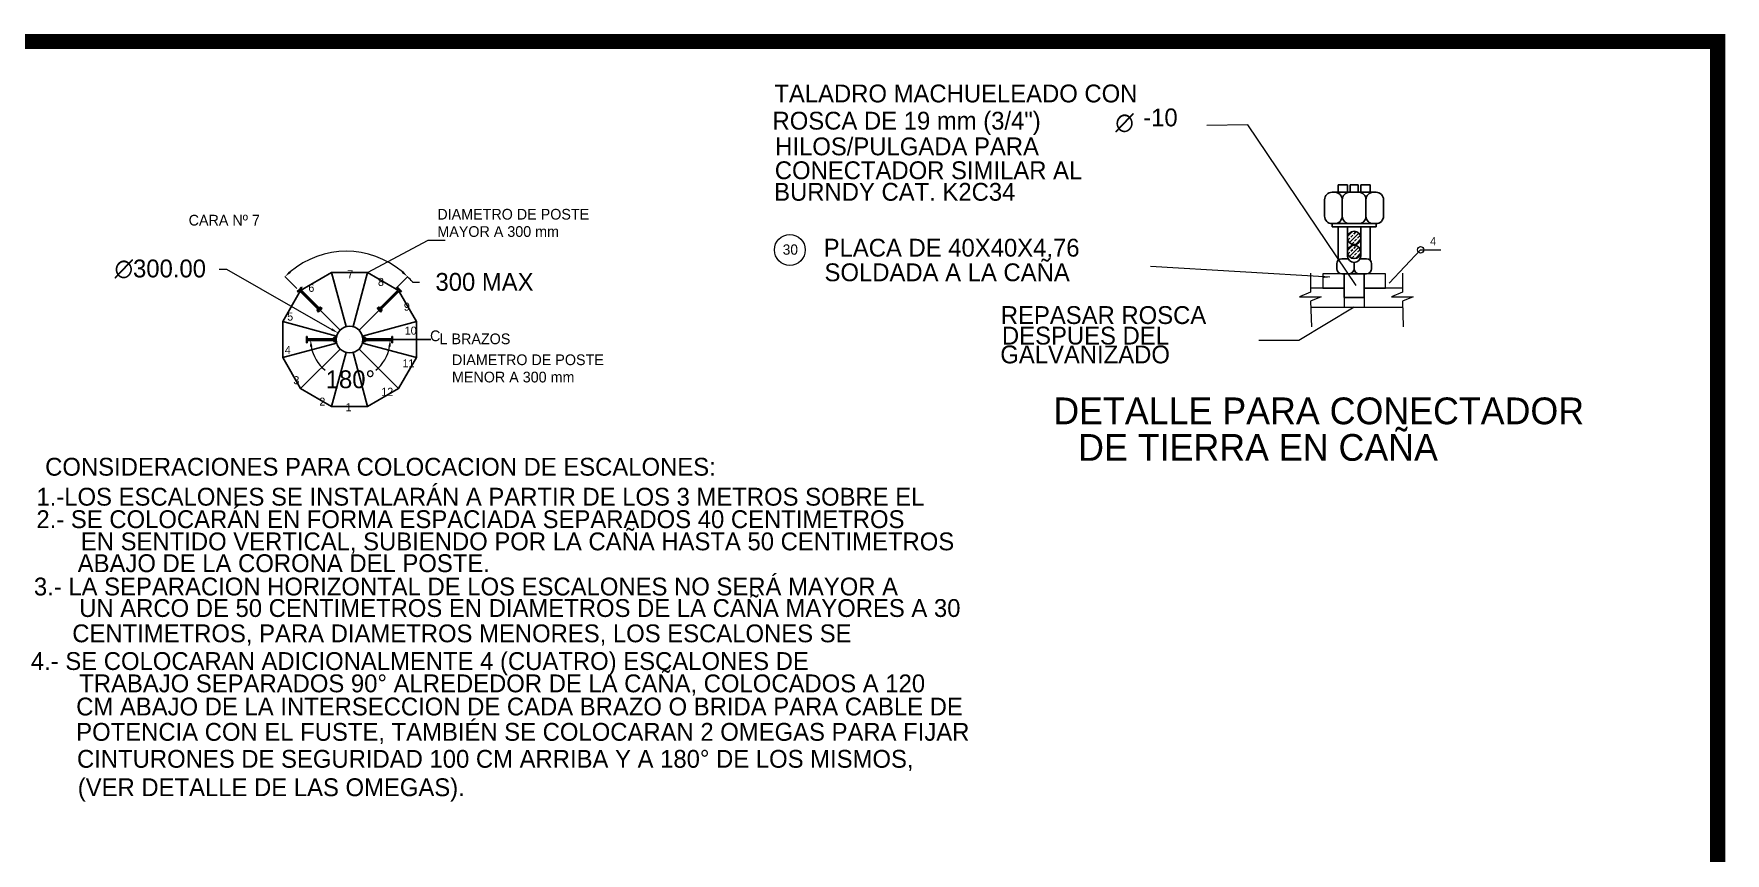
# Model space of a CAD drawing. Header units: centimetres. Extents: x 14 to 66415, y 14 to 43040.
# Drawn here: x 47449 to 66415, y 33854 to 43040 of the extents above; entities that cross this region are included whole.
import ezdxf
from ezdxf.enums import TextEntityAlignment as Align

# ---------------------------------------------------------------- set-up
doc = ezdxf.new("R2010")
doc.units = ezdxf.units.CM
doc.header["$LTSCALE"] = 10
doc.header["$MEASUREMENT"] = 0
doc.layers.get('0').update_dxf_attribs({"linetype": 'CONTINUOUS'})
doc.layers.get('DEFPOINTS').update_dxf_attribs({"color": 2, "linetype": 'CONTINUOUS'})
for name, color, linetype in [('ACERO1', 144, 'CONTINUOUS'), ('DIMENCIONES', 252, 'CONTINUOUS'), ('MARCO', 7, 'CONTINUOUS'), ('TEXT', 7, 'CONTINUOUS'), ('TEXTOS', 7, 'CONTINUOUS')]:
    doc.layers.add(name, color=color, linetype=linetype)
doc.styles.get("Standard").update_dxf_attribs({"font": ''})
doc.styles.add('Zurich', font='')
doc.styles.get('Standard').set_extended_font_data('Zurich Ex BT')
doc.styles.get('Zurich').set_extended_font_data('Zurich Ex BT')
doc.dimstyles.get("Standard").update_dxf_attribs({"dimtxt": 200, "dimasz": 80, "dimexe": 3, "dimexo": 10, "dimgap": 0.09, "dimtad": 0, "dimtih": 1, "dimtoh": 1, "dimzin": 0, "dimdsep": 46, "dimtxsty": 'Standard', "dimcen": 0.09, "dimclrd": 256, "dimclre": 256, "dimclrt": 256, "dimadec": 0, "dimazin": 0, "dimtfac": 1, "dimtofl": 0, "dimtmove": 0, "dimatfit": 3, "dimfxl": 0, "dimtolj": 1, "dimtzin": 0, "dimlwd": 0, "dimlwe": 0, "dimarcsym": 0})

# ---------------------------------------------------------------- blocks, each defined once
blk = doc.blocks.new('*D189')
at = {"layer": 'DEFPOINTS', "color": 0}
for p in [(50508, 39613), (50840, 39613), (51465, 39613), (51465, 39613), (50642, 39270)]:
    blk.add_point(p, dxfattribs=at)
blk = doc.blocks.new('*D190')
at = {"layer": 'ACERO1', "lineweight": 0}
blk.add_line((51335, 39613), (51449, 39613), dxfattribs=at)
for start, end in [(190.2689, 230.5585), (309.4415, 349.7311)]:
    blk.add_arc((50999, 39613), 447, start, end, dxfattribs=at)
at = {"layer": 'ACERO1'}
for points in [[(50546, 39532), (50573, 39534), (50552, 39613)], [(51426, 39534), (51452, 39532), (51446, 39613)]]:
    blk.add_solid(points, dxfattribs=at)
at = {"layer": 'DEFPOINTS', "color": 0}
for p in [(50207, 39613), (50675, 39613), (50999, 39613), (51325, 39613), (50776, 39226)]:
    blk.add_point(p, dxfattribs=at)
at = {"layer": 'ACERO1', "insert": (50999, 39166), "char_height": 200, "attachment_point": 5}
blk.add_mtext('\\A1;180°', dxfattribs=at)
blk = doc.blocks.new('*D191')
at = {"layer": 'DEFPOINTS', "color": 0}
for p in [(50428, 40175), (50279, 39838), (50662, 39940), (51104, 39497), (51104, 39497)]:
    blk.add_point(p, dxfattribs=at)
blk = doc.blocks.new('*D192')
at = {"layer": 'DEFPOINTS', "color": 0}
for p in [(51552, 40175), (51317, 39940), (51700, 39838), (50875, 39497), (50875, 39497)]:
    blk.add_point(p, dxfattribs=at)
blk = doc.blocks.new('*D193')
at = {"layer": 'DEFPOINTS', "color": 0}
for p in [(50859, 39687), (51120, 39538)]:
    blk.add_point(p, dxfattribs=at)
at = {"layer": 'DIMENCIONES', "lineweight": 0}
for p, q in [((49529, 40403), (49609, 40403)), ((49609, 40403), (50790, 39727)), ((50990, 39613), (50990, 39613)), ((50990, 39613), (50990, 39613))]:
    blk.add_line(p, q, dxfattribs=at)
at = {"layer": 'DIMENCIONES'}
blk.add_solid([(50797, 39739), (50783, 39716), (50859, 39687)], dxfattribs=at)
at = {"layer": 'DIMENCIONES', "insert": (48867, 40403), "char_height": 200, "attachment_point": 5}
blk.add_mtext('\\A1;∅300.00', dxfattribs=at)
blk = doc.blocks.new('*D194')
at = {"layer": 'DEFPOINTS', "color": 0}
for p in [(50701, 40569), (50404, 40178), (51502, 40178), (50846, 39735), (51059, 39735)]:
    blk.add_point(p, dxfattribs=at)
at = {"layer": 'DIMENCIONES', "lineweight": 0}
for p, q in [((50397, 40185), (50262, 40319)), ((51509, 40185), (51643, 40319)), ((51695, 40258), (51775, 40258))]:
    blk.add_line(p, q, dxfattribs=at)
for start, end in [(49.712, 130.288), (40.288, 45)]:
    blk.add_arc((50953, 39629), 973, start, end, dxfattribs=at)
at = {"layer": 'DIMENCIONES'}
for points in [[(50332, 40361), (50314, 40381), (50264, 40317)], [(51591, 40381), (51573, 40361), (51641, 40317)]]:
    blk.add_solid(points, dxfattribs=at)
at = {"layer": 'DIMENCIONES', "insert": (52503, 40258), "char_height": 200, "attachment_point": 5}
blk.add_mtext('\\A1;300 MAX', dxfattribs=at)

msp = doc.modelspace()

# ---------------------------------------------------------------- hatches: boundary and pattern name
at = {"layer": 'ACERO1'}
h = msp.add_hatch(dxfattribs=at)
h.set_pattern_fill('BRASS', color=256, scale=250.495831, angle=45, style=0)
h.set_pattern_definition([(45, (44824.58, 38290.925), (-44.28183, 44.28183), []), (45, (44802.44, 38313.066), (-44.28183, 44.28183), [31.31198, -15.65599])])
h.paths.add_polyline_path([(62328.894, 40752.479, 1), (62180.026, 40752.479, 1)])
h = msp.add_hatch(dxfattribs=at)
h.set_pattern_fill('BRASS', color=256, scale=250.495831, angle=45, style=0)
h.set_pattern_definition([(45, (44824.58, 38133.246), (-44.28183, 44.28183), []), (45, (44802.44, 38155.386), (-44.28183, 44.28183), [31.31198, -15.65599])])
h.paths.add_polyline_path([(62328.894, 40594.8, 1), (62180.026, 40594.8, 1)])

# ---------------------------------------------------------------- linework, layer by layer
at = {"lineweight": 5}
msp.add_circle((55927.206, 40617.493), 172.943, dxfattribs=at)
at = {"layer": 'ACERO1'}
for p, q in [((61924.235, 41180.674), (61924.235, 40996.57)), ((62037.203, 41264.716), (62008.277, 41264.716)), ((62037.203, 41264.716), (62471.717, 41264.716)), ((62074.848, 41345.67), (62179.437, 41345.67)), ((62074.848, 41345.67), (62074.848, 41264.716)), ((62121.244, 41180.674), (62121.244, 40996.57)), ((62179.437, 41345.67), (62179.437, 41264.716)), ((62205.286, 41264.716), (62303.634, 41264.716)), ((62205.286, 41264.716), (62303.634, 41264.716)), ((62209.845, 41345.67), (62299.075, 41345.67)), ((62209.845, 41345.67), (62209.845, 41264.716)), ((62299.075, 41345.67), (62299.075, 41264.716)), ((62329.483, 41345.67), (62434.072, 41345.67)), ((62329.483, 41345.67), (62329.483, 41264.716)), ((62387.675, 41180.674), (62387.675, 40996.57)), ((62434.072, 41345.67), (62434.072, 41264.716)), ((62471.717, 41264.716), (62500.643, 41264.716)), ((62584.685, 41180.674), (62584.685, 40996.57)), ((62008.277, 40912.528), (62500.643, 40912.528)), ((62008.277, 40874.745), (62008.277, 40912.528)), ((62008.277, 40874.745), (62500.643, 40874.745)), ((62008.277, 40874.745), (62008.277, 40874.745)), ((62074.848, 40874.745), (62074.848, 40500.909)), ((62180.026, 40874.745), (62180.026, 40552.852)), ((62205.286, 40912.528), (62303.634, 40912.528)), ((62328.894, 40874.745), (62328.894, 40552.852)), ((62434.072, 40874.745), (62434.072, 40500.909)), ((62500.643, 40874.745), (62500.643, 40912.528)), ((62059.092, 40461.445), (62059.092, 40407.395)), ((62116.393, 40518.746), (62188.3, 40518.746)), ((62254.46, 40461.445), (62254.46, 40407.395)), ((62311.761, 40518.746), (62392.527, 40518.746)), ((62449.828, 40461.445), (62449.828, 40407.395)), ((50950.848, 39757.713), (50788.735, 40362.729)), ((51190.607, 40362.729), (51028.494, 39757.713)), ((62116.393, 40350.094), (62197.159, 40350.094)), ((62142.75, 40350.094), (62142.75, 40084.836)), ((62197.159, 40350.094), (62311.761, 40350.094)), ((62311.761, 40350.094), (62392.527, 40350.094)), ((62366.17, 40350.094), (62366.17, 40084.836)), ((50427.72, 40175.462), (50402.935, 40150.75)), ((50407.383, 40146.288), (50402.935, 40150.75)), ((50432.168, 40171.001), (50407.383, 40146.288)), ((50627.377, 39961.765), (50425.441, 40164.293)), ((50427.72, 40175.462), (50452.505, 40200.175)), ((50432.168, 40171.001), (50456.953, 40195.713)), ((50640.832, 39975.181), (50438.895, 40177.708)), ((50440.703, 40161.793), (50883.605, 39718.89)), ((50452.505, 40200.175), (50456.953, 40195.713)), ((51538.639, 40161.793), (51095.737, 39718.89)), ((51538.639, 40161.793), (51095.737, 39718.89)), ((51338.51, 39975.181), (51540.447, 40177.708)), ((51351.965, 39961.765), (51553.902, 40164.293)), ((51547.174, 40171.001), (51522.389, 40195.713)), ((51551.623, 40175.462), (51526.838, 40200.175)), ((51547.174, 40171.001), (51571.959, 40146.288)), ((51551.623, 40175.462), (51576.407, 40150.75)), ((62142.75, 40084.836), (62366.17, 40084.836)), ((50627.377, 39961.765), (50640.832, 39975.181)), ((50627.377, 39961.765), (50634.946, 39954.174)), ((50628.048, 39941.443), (50642.468, 39920.713)), ((50628.219, 39947.467), (50655.128, 39974.298)), ((50628.542, 39962.927), (50630.219, 39964.599)), ((50641.673, 39960.882), (50628.61, 39947.857)), ((50631.808, 39966.559), (50633.097, 39968.546)), ((50632.256, 39956.872), (50645.711, 39970.288)), ((50632.549, 39966.922), (50635.661, 39970.024)), ((50633.421, 39958.033), (50644.546, 39969.126)), ((50634.168, 39940.907), (50645.926, 39924.161)), ((50655.255, 39967.787), (50634.729, 39947.321)), ((50643.143, 39945.953), (50638.265, 39950.846)), ((50644.992, 39957.554), (50639.092, 39951.672)), ((50640.832, 39975.181), (50648.401, 39967.59)), ((50681.84, 39959.97), (50642.468, 39920.713)), ((50643.143, 39945.953), (50656.598, 39959.368)), ((50647.15, 39949.948), (50653.543, 39943.536)), ((50656.598, 39959.368), (50651.719, 39964.262)), ((50652.591, 39955.373), (50658.984, 39948.962)), ((50661.152, 39974.45), (50681.84, 39959.97)), ((50661.67, 39968.33), (50678.382, 39956.522)), ((51318.19, 39974.45), (51297.502, 39959.97)), ((51297.502, 39959.97), (51336.875, 39920.713)), ((51317.672, 39968.33), (51300.96, 39956.522)), ((51326.751, 39955.373), (51320.358, 39948.962)), ((51322.744, 39959.368), (51327.623, 39964.262)), ((51336.199, 39945.953), (51322.744, 39959.368)), ((51324.088, 39967.787), (51344.613, 39947.321)), ((51351.124, 39947.467), (51324.214, 39974.298)), ((51332.192, 39949.948), (51325.799, 39943.536)), ((51338.51, 39975.181), (51330.942, 39967.59)), ((51345.175, 39940.907), (51333.416, 39924.161)), ((51347.086, 39956.872), (51333.631, 39970.288)), ((51334.35, 39957.554), (51340.25, 39951.672)), ((51345.921, 39958.033), (51334.796, 39969.126)), ((51336.199, 39945.953), (51341.078, 39950.846)), ((51351.294, 39941.443), (51336.875, 39920.713)), ((51337.669, 39960.882), (51350.732, 39947.857)), ((51351.965, 39961.765), (51338.51, 39975.181)), ((51346.793, 39966.922), (51343.682, 39970.024)), ((51351.965, 39961.765), (51344.396, 39954.174)), ((51347.534, 39966.559), (51346.246, 39968.546)), ((51350.8, 39962.927), (51349.123, 39964.599)), ((50239.767, 39813.761), (50844.782, 39651.647)), ((50507.645, 39612.824), (50507.645, 39647.824)), ((50513.945, 39647.824), (50507.645, 39647.824)), ((50513.945, 39612.824), (50513.945, 39647.824)), ((50814.81, 39636.198), (50839.671, 39640.624)), ((51739.576, 39813.761), (51134.56, 39651.647)), ((51164.532, 39636.198), (51139.671, 39640.624)), ((51465.397, 39612.824), (51465.397, 39647.824)), ((51465.397, 39647.824), (51471.697, 39647.824)), ((51471.697, 39612.824), (51471.697, 39647.824)), ((50239.767, 39411.888), (50844.782, 39574.002)), ((50440.703, 39063.856), (50883.605, 39506.758)), ((50507.645, 39612.824), (50507.645, 39577.824)), ((50513.945, 39577.824), (50507.645, 39577.824)), ((50799.945, 39622.324), (50513.945, 39622.324)), ((50513.945, 39612.824), (50513.945, 39577.824)), ((50799.945, 39603.324), (50513.945, 39603.324)), ((50788.735, 38862.92), (50950.848, 39467.936)), ((50799.945, 39603.324), (50799.945, 39622.324)), ((50799.945, 39622.324), (50810.665, 39622.324)), ((50799.945, 39618.311), (50799.945, 39620.68)), ((50799.945, 39610.627), (50799.945, 39615.022)), ((50799.945, 39604.969), (50799.945, 39607.338)), ((50799.945, 39603.324), (50810.665, 39603.324)), ((50806.855, 39603.324), (50806.855, 39622.324)), ((50806.855, 39604.969), (50806.855, 39620.68)), ((50810.665, 39593.824), (50810.665, 39631.824)), ((50810.665, 39594.377), (50810.665, 39631.272)), ((50810.665, 39612.824), (50810.665, 39631.272)), ((50810.665, 39603.324), (50810.665, 39622.324)), ((50810.665, 39612.824), (50810.665, 39594.377)), ((50814.81, 39589.45), (50839.671, 39585.024)), ((50815.365, 39612.824), (50815.365, 39627.317)), ((50815.365, 39603.324), (50815.365, 39622.324)), ((50822.275, 39622.324), (50815.365, 39622.324)), ((50815.365, 39612.824), (50815.365, 39604.494)), ((50815.365, 39612.824), (50815.365, 39598.332)), ((50822.275, 39603.324), (50815.365, 39603.324)), ((50819.51, 39632.244), (50839.671, 39635.741)), ((50819.51, 39593.405), (50839.671, 39589.908)), ((50822.275, 39603.324), (50822.275, 39622.324)), ((50822.275, 39616.666), (50831.329, 39616.666)), ((50822.275, 39608.983), (50831.329, 39608.983)), ((51190.607, 38862.92), (51028.494, 39467.936)), ((51538.639, 39063.856), (51095.737, 39506.758)), ((51739.576, 39411.888), (51134.56, 39574.002)), ((51159.832, 39632.244), (51139.671, 39635.741)), ((51139.671, 39612.824), (51465.397, 39612.824)), ((51159.832, 39593.405), (51139.671, 39589.908)), ((51164.532, 39589.45), (51139.671, 39585.024)), ((51157.068, 39616.666), (51148.013, 39616.666)), ((51157.068, 39608.983), (51148.013, 39608.983)), ((51157.068, 39603.324), (51157.068, 39622.324)), ((51157.068, 39622.324), (51163.978, 39622.324)), ((51157.068, 39603.324), (51163.978, 39603.324)), ((51163.978, 39612.824), (51163.978, 39627.317)), ((51163.978, 39603.324), (51163.978, 39622.324)), ((51163.978, 39612.824), (51163.978, 39604.494)), ((51163.978, 39612.824), (51163.978, 39598.332)), ((51168.678, 39593.824), (51168.678, 39631.824)), ((51168.678, 39594.377), (51168.678, 39631.272)), ((51168.678, 39612.824), (51168.678, 39631.272)), ((51168.678, 39603.324), (51168.678, 39622.324)), ((51179.397, 39622.324), (51168.678, 39622.324)), ((51168.678, 39612.824), (51168.678, 39594.377)), ((51179.397, 39603.324), (51168.678, 39603.324)), ((51172.487, 39603.324), (51172.487, 39622.324)), ((51172.487, 39604.969), (51172.487, 39620.68)), ((51179.397, 39622.324), (51465.397, 39622.324)), ((51179.397, 39603.324), (51179.397, 39622.324)), ((51179.397, 39618.311), (51179.397, 39620.68)), ((51179.397, 39610.627), (51179.397, 39615.022)), ((51179.397, 39604.969), (51179.397, 39607.338)), ((51179.397, 39603.324), (51465.397, 39603.324)), ((51465.397, 39612.824), (51465.397, 39577.824)), ((51465.397, 39577.824), (51471.697, 39577.824)), ((51471.697, 39612.824), (51471.697, 39577.824))]:
    msp.add_line(p, q, dxfattribs=at)
at = {"layer": 'ACERO1', "lineweight": 5}
for p, q in [((61766.973, 40356.71), (61766.973, 40145.373)), ((62142.742, 40350.094), (61903.418, 40350.094)), ((61903.418, 40350.094), (61903.418, 40188.842)), ((62142.742, 40350.094), (62142.742, 39974.446)), ((62142.742, 40350.094), (62366.178, 40350.094)), ((62366.178, 40350.094), (62366.178, 39974.446)), ((62605.502, 40350.094), (62366.178, 40350.094)), ((62605.502, 40188.842), (62605.502, 40350.094)), ((62796.375, 40356.71), (62796.375, 40145.373)), ((61766.973, 40145.373), (61643.285, 40093.535)), ((61643.285, 40093.535), (61886.671, 40093.535)), ((62142.742, 40188.842), (61766.973, 40188.842)), ((61886.671, 40093.535), (61766.973, 40041.698)), ((61766.973, 40041.698), (61774.953, 39754.597)), ((61903.418, 40188.842), (62142.742, 40188.842)), ((62796.375, 40188.842), (62366.178, 40188.842)), ((62366.178, 40188.842), (62605.502, 40188.842)), ((62796.375, 40145.373), (62672.687, 40093.535)), ((62672.687, 40093.535), (62916.073, 40093.535)), ((62916.073, 40093.535), (62796.375, 40041.698)), ((62796.375, 40041.698), (62804.355, 39754.597)), ((50631.095, 39958.037), (50628.539, 39960.601)), ((50632.545, 39964.596), (50635.102, 39962.032)), ((50632.545, 39964.596), (50635.102, 39962.032)), ((50637.987, 39970.021), (50640.543, 39967.457)), ((50644.55, 39971.452), (50641.993, 39974.016)), ((51334.793, 39971.452), (51337.349, 39974.016)), ((51341.356, 39970.021), (51338.799, 39967.457)), ((51346.797, 39964.596), (51344.241, 39962.032)), ((51346.797, 39964.596), (51344.241, 39962.032)), ((51348.247, 39958.037), (51350.804, 39960.601)), ((61768.842, 39974.446), (62142.742, 39974.446)), ((62142.742, 39974.446), (62366.178, 39974.446)), ((62366.178, 39974.446), (62798.244, 39974.446)), ((50805.211, 39622.324), (50801.59, 39622.324)), ((50801.59, 39616.666), (50805.211, 39616.666)), ((50801.59, 39608.983), (50805.211, 39608.983)), ((50801.59, 39608.983), (50805.211, 39608.983)), ((50805.211, 39603.324), (50801.59, 39603.324)), ((51174.132, 39622.324), (51177.752, 39622.324)), ((51177.752, 39616.666), (51174.132, 39616.666)), ((51177.752, 39608.983), (51174.132, 39608.983)), ((51177.752, 39608.983), (51174.132, 39608.983)), ((51174.132, 39603.324), (51177.752, 39603.324))]:
    msp.add_line(p, q, dxfattribs=at)
at = {"layer": 'ACERO1'}
msp.add_lwpolyline([(50788.735, 40362.729), (50440.703, 40161.793), (50239.767, 39813.761), (50239.767, 39411.888), (50440.703, 39063.856), (50788.735, 38862.92), (51190.607, 38862.92), (51538.639, 39063.856), (51739.576, 39411.888), (51739.576, 39813.761), (51538.639, 40161.793), (51190.607, 40362.729)], close=True, dxfattribs=at)
for centre, radius in [((62254.46, 40752.479), 74.434), ((62254.46, 40594.8), 74.434), ((50989.671, 39612.824), 150)]:
    msp.add_circle(centre, radius, dxfattribs=at)
for centre, radius, start, end in [((62008.277, 41180.674), 84.041, 90, 180), ((62037.203, 41180.674), 84.041, 0, 90), ((62205.286, 41180.674), 84.041, 90, 180), ((62303.634, 41180.674), 84.041, 0, 90), ((62471.717, 41180.674), 84.041, 90, 180), ((62500.643, 41180.674), 84.041, 0, 90), ((62008.277, 40996.57), 84.041, 180, 270), ((62037.203, 40996.57), 84.041, 270, 0), ((62205.286, 40996.57), 84.041, 180, 270), ((62303.634, 40996.57), 84.041, 270, 0), ((62471.717, 40996.57), 84.041, 180, 270), ((62500.643, 40996.57), 84.041, 270, 0), ((62116.393, 40461.445), 57.301, 90, 180), ((62116.393, 40407.395), 57.301, 180, 270), ((62254.46, 40552.852), 74.434, 180, 0), ((62197.159, 40407.395), 57.301, 270, 0), ((62197.159, 40461.445), 57.301, 0, 17.2774758), ((62311.761, 40461.445), 57.301, 162.7225242, 180), ((62311.761, 40407.395), 57.301, 180, 270), ((62392.527, 40461.445), 57.301, 0, 90), ((62392.527, 40407.395), 57.301, 270, 0), ((50632.14, 39944.316), 5, 134.9162825, 215.0756007), ((50638.259, 39943.78), 5, 134.9162825, 215.0756007), ((50658.267, 39970.367), 5, 54.7569642, 134.9162825), ((50658.785, 39964.246), 5, 54.7569642, 134.9162825), ((51320.557, 39964.246), 5, 45.0837175, 125.2430358), ((51321.075, 39970.367), 5, 45.0837175, 125.2430358), ((51341.083, 39943.78), 5, 324.9243993, 45.0837175), ((51347.202, 39944.316), 5, 324.9243993, 45.0837175), ((50815.665, 39631.272), 5, 99.8406818, 180), ((50815.665, 39594.377), 5, 180, 260.1593182), ((50820.365, 39627.317), 5, 99.8406818, 180), ((50820.365, 39598.332), 5, 180, 260.1593182), ((51158.978, 39627.317), 5, 0, 80.1593182), ((51158.978, 39598.332), 5, 279.8406818, 0), ((51163.678, 39631.272), 5, 0, 80.1593182), ((51163.678, 39594.377), 5, 279.8406818, 0)]:
    msp.add_arc(centre, radius, start, end, dxfattribs=at)
at = {"layer": 'ACERO1', "lineweight": 5}
for centre, start, end in [((50629.703, 39961.762), 134.9162825, 224.9162825), ((50628.967, 39952.5), 237.0381522, 327.0381522), ((50631.381, 39963.434), 44.9162825, 134.9162825), ((50633.71, 39965.757), 134.9162825, 224.9162825), ((50633.71, 39965.757), 134.9162825, 224.9162825), ((50633.937, 39960.871), 314.9162825, 44.9162825), ((50636.266, 39963.193), 224.9162825, 314.9162825), ((50636.822, 39968.86), 44.9162825, 134.9162825), ((50639.151, 39971.182), 134.9162825, 224.9162825), ((50640.829, 39972.855), 44.9162825, 134.9162825), ((50639.378, 39966.296), 314.9162825, 44.9162825), ((50641.708, 39968.619), 224.9162825, 314.9162825), ((50643.385, 39970.291), 314.9162825, 44.9162825), ((51335.957, 39970.291), 135.0837175, 225.0837175), ((51337.635, 39968.619), 225.0837175, 315.0837175), ((51338.514, 39972.855), 45.0837175, 135.0837175), ((51339.964, 39966.296), 135.0837175, 225.0837175), ((51340.191, 39971.182), 315.0837175, 45.0837175), ((51342.52, 39968.86), 45.0837175, 135.0837175), ((51343.076, 39963.193), 225.0837175, 315.0837175), ((51345.405, 39960.871), 135.0837175, 225.0837175), ((51345.632, 39965.757), 315.0837175, 45.0837175), ((51345.632, 39965.757), 315.0837175, 45.0837175), ((51347.962, 39963.434), 45.0837175, 135.0837175), ((51350.376, 39952.5), 212.9618478, 302.9618478), ((51349.639, 39961.762), 315.0837175, 45.0837175), ((50801.59, 39620.68), 90, 180), ((50801.59, 39618.311), 180, 270), ((50801.59, 39615.022), 90, 180), ((50801.59, 39610.627), 180, 270), ((50801.59, 39610.627), 180, 270), ((50801.59, 39607.338), 90, 180), ((50801.59, 39604.969), 180, 270), ((50805.211, 39620.68), 0, 90), ((50805.211, 39618.311), 270, 360), ((50805.211, 39615.022), 0, 90), ((50805.211, 39610.627), 270, 0), ((50805.211, 39607.338), 0, 90), ((50805.211, 39604.969), 270, 0), ((51174.132, 39620.68), 90, 180), ((51174.132, 39618.311), 180, 270), ((51174.132, 39615.022), 90, 180), ((51174.132, 39610.627), 180, 270), ((51174.132, 39607.338), 90, 180), ((51174.132, 39604.969), 180, 270), ((51177.752, 39620.68), 0, 90), ((51177.752, 39618.311), 270, 360), ((51177.752, 39615.022), 0, 90), ((51177.752, 39610.627), 270, 0), ((51177.752, 39610.627), 270, 360), ((51177.752, 39607.338), 0, 90), ((51177.752, 39604.969), 270, 0)]:
    msp.add_arc(centre, 1.645, start, end, dxfattribs=at)
at = {"layer": 'MARCO', "linetype": 'Continuous', "const_width": 171.786}
msp.add_lwpolyline([(66329.527, 100), (66329.527, 42954.4), (100, 42954.4), (100, 100)], close=True, dxfattribs=at)
at = {"layer": 'TEXT', "lineweight": 5}
msp.add_lwpolyline([(62649.405, 40245.1), (63000.522, 40619.09), (63227.6, 40619.09)], dxfattribs=at)
msp.add_circle((63000.522, 40619.09), 36.126, dxfattribs=at)

# ---------------------------------------------------------------- texts
for s, height, p in [('TALADRO MACHUELEADO CON ', 200, (55752.876, 42271.576)), ('ROSCA DE 19 mm (3/4")', 200, (55732.623, 41966.63)), ('HILOS/PULGADA PARA ', 200, (55762.622, 41678.552)), ('CONECTADOR SIMILAR AL ', 200, (55758.217, 41410.745)), ('BURNDY CAT. K2C34', 200, (55751.048, 41168.935)), ('CARA Nº 7', 120, (49185.373, 40891.161)), ('DIAMETRO DE POSTE ', 120, (51973.907, 40957.816)), ('MAYOR A 300 mm', 120, (51974.064, 40763.98)), ('PLACA DE 40X40X4,76 ', 200, (56306.026, 40542.652)), ('SOLDADA A LA CAÑA', 200, (56315.883, 40266.589)), ('REPASAR ROSCA ', 200, (58292.506, 39787.081)), ('DESPUES DEL ', 200, (58305.432, 39557.005)), ('GALVANIZADO', 200, (58286.822, 39346.024)), ('DIAMETRO DE POSTE ', 120, (52138.058, 39326.06)), ('MENOR A 300 mm', 120, (52138.214, 39132.224)), ('DETALLE PARA CONECTADOR ', 300, (58881.376, 38663.112)), ('DE TIERRA EN CAÑA', 300, (59159.687, 38253.545)), ('CONSIDERACIONES PARA COLOCACION DE ESCALONES:', 200, (47576.194, 38086.677)), ('1.-LOS ESCALONES SE INSTALARÁN A PARTIR DE LOS 3 METROS SOBRE EL ', 200, (47478.242, 37750.733)), ('2.- SE COLOCARÁN EN FORMA ESPACIADA SEPARADOS 40 CENTIMETROS ', 200, (47478.242, 37498.776)), ('EN SENTIDO VERTICAL, SUBIENDO POR LA CAÑA HASTA 50 CENTIMETROS ', 200, (47976.734, 37249.898)), ('ABAJO DE LA CORONA DEL POSTE.', 200, (47941.258, 37005.492)), ('3.- LA SEPARACION HORIZONTAL DE LOS ESCALONES NO SERÁ MAYOR A ', 200, (47450.213, 36743.699)), ('UN ARCO DE 50 CENTIMETROS EN DIAMETROS DE LA CAÑA MAYORES A 30 ', 200, (47957.669, 36502.794)), ('CENTIMETROS, PARA DIAMETROS MENORES, LOS ESCALONES SE ', 200, (47880.26, 36218.87)), ('4.- SE COLOCARAN ADICIONALMENTE 4 (CUATRO) ESCALONES DE ', 200, (47416.131, 35908.388)), ('TRABAJO SEPARADOS 90° ALREDEDOR DE LA CAÑA, COLOCADOS A 120 ', 200, (47958.27, 35658.093)), ('CM ABAJO DE LA INTERSECCION DE CADA BRAZO O BRIDA PARA CABLE DE ', 200, (47924.382, 35398.391)), ('POTENCIA CON EL FUSTE, TAMBIÉN SE COLOCARAN 2 OMEGAS PARA FIJAR ', 200, (47924.382, 35114.468)), ('CINTURONES DE SEGURIDAD 100 CM ARRIBA Y A 180° DE LOS MISMOS, ', 200, (47933.327, 34811.972)), ('(VER DETALLE DE LAS OMEGAS).', 200, (47941.928, 34493.633))]:
    msp.add_text(s, height=height).set_placement(p)
at = {"style": 'Zurich'}
for s, p in [('∅', (59577.002, 41947.867)), ('-10 ', (59889.242, 42002.907))]:
    msp.add_text(s, height=200, dxfattribs=at).set_placement(p)
at = {"lineweight": 5, "style": 'Zurich'}
msp.add_text('30', height=115.2952, dxfattribs=at).set_placement((55932.621, 40621.658), align=Align.MIDDLE)
at = {"layer": 'ACERO1', "char_height": 90, "attachment_point": 1}
for s, insert, width in [('6', (50527.742, 40237.703), 70.18174), ('7', (50963.754, 40390.638), 70.18174), ('8', (51308.109, 40303.706), 70.18174), ('9', (51598.724, 40026.436), 70.18174), ('5', (50290.124, 39915.538), 70.18174), ('10', (51608.431, 39757.638), 34.63147), ('11', (51583.263, 39391.631), 153.84584), ('3', (50359.713, 39201.882), 70.18174), ('12', (51345.47, 39072.335), 70.18174), ('2', (50650.492, 38961.491), 70.18174), ('1', (50944.799, 38899.56), 70.18174)]:
    msp.add_mtext(s, dxfattribs=dict(at, insert=insert, width=width))
at = {"layer": 'ACERO1', "insert": (50263.803, 39541.726), "char_height": 90, "attachment_point": 1}
msp.add_mtext('4', dxfattribs=at)
at = {"layer": 'TEXT', "lineweight": 5}
msp.add_text('4', height=90, dxfattribs=at).set_placement((63107.144, 40670.878))
at = {"layer": 'TEXT', "linetype": 'ByBlock', "lineweight": 5}
for s, p in [('C', (51950.183, 39654.806)), ('L BRAZOS', (52395.997, 39620.742))]:
    msp.add_text(s, height=120, dxfattribs=at).set_placement(p, align=Align.MIDDLE_CENTER)

# ---------------------------------------------------------------- dimensions: what is measured, and where the dimension line sits
at = {"layer": 'ACERO1'}
for base, line1, line2, picture, middle in [((50279.478, 39838.403), ((50427.72, 40175.462), (50662.154, 39940.342)), ((51103.962, 39497.241), (51103.962, 39497.241)), '*D191', (50279.478, 39838.403)), ((51699.864, 39838.403), ((51551.623, 40175.462), (51317.188, 39940.342)), ((50875.38, 39497.241), (50875.38, 39497.241)), '*D192', (51699.864, 39838.403)), ((50775.706920305, 39225.743714992), ((50999.188105686, 39612.824482608), (51324.913829462, 39612.824482608)), ((50207.065579635, 39612.824482608), (50674.881728949, 39612.824482608)), '*D190', (50999.188105686, 39165.862111846)), ((50641.661026032, 39269.860920754), ((50507.645407014, 39612.824482608), (50839.67113079, 39612.824482608)), ((51465.396854566, 39612.824482608), (51465.396854566, 39612.824482608)), '*D189', (50641.661026032, 39269.860920754))]:
    dim = msp.add_angular_dim_2l(base=base, line1=line1, line2=line2, dimstyle='Standard', dxfattribs=at)
    dim.commit()
    dim.dimension.update_dxf_attribs({"geometry": picture, "text_midpoint": middle})
at = {"layer": 'DIMENCIONES'}
dim = msp.add_angular_dim_2l(base=(50700.701, 40568.628), line1=((51501.511, 40177.71), (51058.609, 39734.808)), line2=((50403.575, 40177.71), (50846.477, 39734.808)), text='300 MAX', dimstyle='Standard', dxfattribs=at)
dim.commit()
dim.dimension.update_dxf_attribs({"geometry": '*D194', "text_midpoint": (52503.415, 40257.94)})
dim = msp.add_diameter_dim_2p(p1=(51119.85, 39538.303), p2=(50859.492, 39687.346), dimstyle='Standard', dxfattribs=at)
dim.commit()
dim.dimension.update_dxf_attribs({"geometry": '*D193', "text_midpoint": (48867.226, 40403.146), "dimtype": 163})

# ---------------------------------------------------------------- leaders
at = {"layer": 'TEXTOS'}
for points, override in [([(62277.027, 40218.073), (61061.153, 42019.809), (60603.259, 42012.682)], {"dimasz": 20, "dimgap": 0.09, "dimtad": 0, "dimclrd": 256}), ([(51190.607, 40362.729), (51871.509, 40727.622), (52060.307, 40727.622)], {"dimasz": 20, "dimgap": 0.09, "dimtad": 0, "dimclrd": 256}), ([(61983.16, 40311.028), (59970.115, 40433.391)], {"dimgap": 0.09, "dimtad": 0}), ([(62254.46, 39974.446), (61635.9, 39603.431), (61184.363, 39603.431)], {"dimasz": 20, "dimgap": 0.09, "dimtad": 0, "dimclrd": 256})]:
    msp.add_leader(points, dimstyle='Standard', override=override, dxfattribs=at)
at = {"layer": 'TEXTOS', "path_type": 1}
msp.add_leader([(51471.697, 39612.824), (51899.987, 39612.824)], dimstyle='Standard', override={"dimasz": 20, "dimgap": 0.09, "dimtad": 0, "dimclrd": 256}, dxfattribs=at)

doc.saveas('drawing.dxf')
